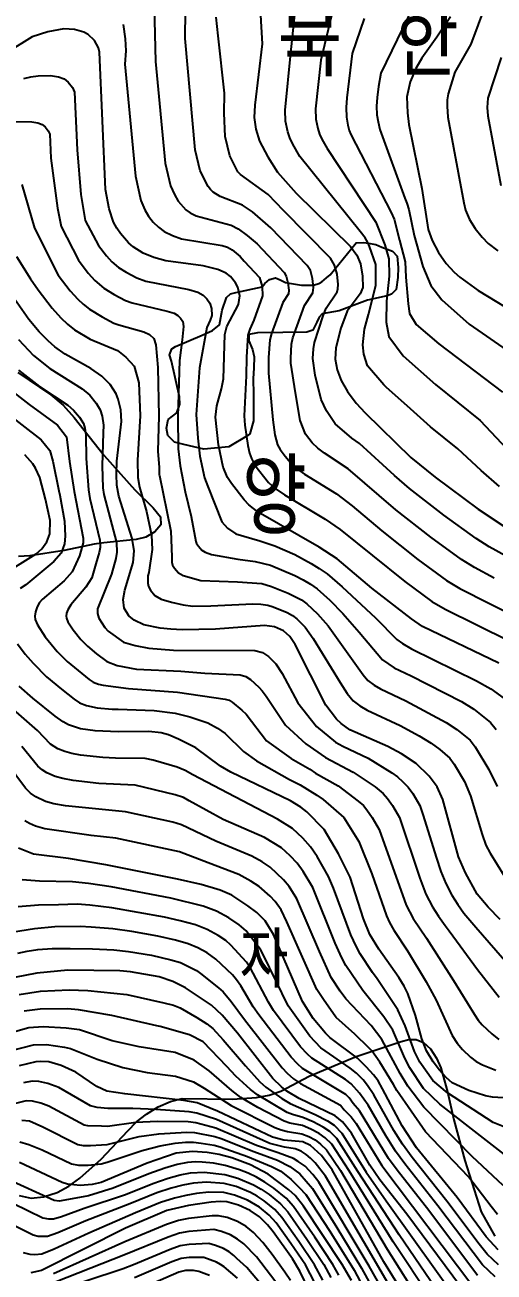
# Model space of a CAD drawing. Extents: x 197794 to 200030, y 561152 to 563931.
# Drawn here: x 198262.5 to 198413.7, y 562392.4 to 562794.6 of the extents above; entities that cross this region are included whole.
import ezdxf

# ---------------------------------------------------------------- set-up
doc = ezdxf.new("R2010")
doc.units = 0
for name, color, linetype in [('F0017111', 30, 'CONTINUOUS'), ('F0017114', 7, 'CONTINUOUS'), ('G0037213', 32, 'CONTINUOUS'), ('H0049215', 7, 'CONTINUOUS'), ('H0049217', 7, 'CONTINUOUS'), ('H0049233', 3, 'CONTINUOUS')]:
    doc.layers.add(name, color=color, linetype=linetype)
doc.styles.add('NGSW', font='romans.shx', dxfattribs={"bigfont": 'ngsw.shx'})

msp = doc.modelspace()

# ---------------------------------------------------------------- linework, layer by layer
at = {"layer": 'F0017111'}
for points, elevation in [([(198415.93, 562860.38), (198413.67, 562853.55), (198412.4, 562849.05), (198412.04, 562846.43), (198411.99, 562842.68), (198412.17, 562828.6), (198412.55, 562819.66), (198412.56, 562814.2), (198412.2, 562809.37), (198411.45, 562803.27), (198410.96, 562801.07), (198406.22, 562788.45), (198401.05, 562779.4), (198398.9, 562772.4), (198398.6, 562770.44), (198398.55, 562768.43), (198398.81, 562764.87), (198403.89, 562737.26), (198404.48, 562734.86), (198405.82, 562731.89), (198407.63, 562728.95), (198409.87, 562726.18), (198411.83, 562724.2), (198414.91, 562721.82)], 420), ([(198413.76, 562616.24), (198407.38, 562619.65), (198403.14, 562622.2), (198393.28, 562629.4), (198381.98, 562638.28), (198366.64, 562651.49), (198359.01, 562656.49), (198356.92, 562658.12), (198355.11, 562659.87), (198353.99, 562661.25), (198352.93, 562662.68), (198351.23, 562667.1), (198349.66, 562675.96), (198348.22, 562685.54), (198348.18, 562687.19), (198348.45, 562691.64), (198348.9, 562693.68), (198352.65, 562704.19), (198355.28, 562708.26), (198355.51, 562709.97), (198355.17, 562712.85), (198354.49, 562715.43), (198353.51, 562717.09), (198341.76, 562729.22), (198335.83, 562734.36), (198332.65, 562736.48), (198325.42, 562739.36), (198323.16, 562740.71), (198322.32, 562741.56), (198321.55, 562742.52), (198319, 562747.58), (198317.38, 562754.36), (198314.12, 562790.23), (198314.37, 562808.21)], 460), ([(198415.47, 562645.73), (198409.5, 562650.97), (198401.96, 562657.94), (198393.23, 562665.07), (198386.78, 562670.78), (198378.87, 562677.83), (198378.13, 562678.55), (198372.86, 562684.72), (198371.73, 562688.48), (198371.45, 562691.49), (198371.92, 562696.47), (198373.23, 562701.27), (198375.58, 562710.58), (198375.58, 562714.34), (198375.58, 562717.35), (198373.6, 562723.13), (198373.02, 562724.46), (198372.14, 562725.96), (198370.5, 562728.01), (198351.13, 562752.19), (198348.81, 562756.19), (198347.87, 562758.2), (198347.19, 562760.14), (198346.45, 562763.58), (198346.34, 562767.18), (198348.23, 562785.6), (198350.15, 562804.27)], 445), ([(198304.12, 562800.44), (198304.56, 562782.88), (198307.76, 562750.1), (198309.46, 562742.78), (198310.73, 562739.9), (198311.93, 562737.75), (198314.34, 562735.04), (198315.75, 562734.06), (198317.72, 562733.02), (198328.95, 562730.02), (198331.28, 562728.86), (198334.13, 562726.74), (198337.31, 562724.08), (198346.05, 562714.76), (198346.7, 562713.66), (198347.26, 562711.46), (198347.58, 562709.07), (198347.43, 562707.93), (198345.66, 562705.1), (198341.93, 562695.09), (198341.39, 562693.11), (198341.03, 562687.34), (198341.03, 562682.38), (198342.36, 562667.31), (198343.09, 562662.45), (198343.95, 562659.27), (198344.76, 562657.69), (198346.35, 562655.54), (198348.05, 562653.47), (198350.01, 562651.63), (198352.6, 562649.79), (198362.95, 562643.38), (198367.95, 562639.54), (198377.56, 562631.43), (198389.08, 562622.28), (198398.37, 562615.43), (198402.66, 562612.92), (198421.81, 562603.25)], 465), ([(198361.96, 562800.34), (198357.85, 562783.24), (198356.17, 562767.6), (198356.27, 562764.26), (198356.89, 562761.21), (198357.45, 562759.4), (198358.17, 562757.77), (198359.91, 562754.77), (198375.54, 562731.06), (198378.51, 562723.74), (198379.73, 562719.23), (198379.92, 562713.59), (198379.07, 562705.59), (198378.89, 562698.73), (198379.74, 562694.19), (198384.35, 562687.89), (198394.78, 562678.71), (198409.18, 562667.07), (198423.05, 562652.36)], 440), ([(198387.73, 562800.81), (198377.22, 562779.11), (198376.45, 562774.79), (198375.97, 562771.24), (198375.83, 562768.44), (198375.92, 562765.62), (198376.29, 562763.34), (198376.89, 562760.93), (198384.88, 562738.73), (198385.62, 562737.15), (198386.26, 562735.1), (198387.95, 562726.77), (198390.74, 562716.69), (198393.28, 562710.58), (198396.85, 562705.97), (198405.7, 562698.09), (198419.32, 562688.63)], 430), ([(198294.16, 562794.78), (198294.81, 562790.2), (198295.07, 562786.3), (198294.77, 562781.97), (198298.14, 562745.83), (198299.91, 562737.99), (198301.16, 562735), (198302.3, 562732.99), (198303.84, 562731.07), (198305.52, 562729.37), (198307.4, 562728.07), (198310.03, 562726.68), (198312.95, 562725.68), (198326.05, 562723.5), (198327.8, 562722.92), (198329.29, 562722.07), (198331.83, 562719.97), (198333.16, 562718.48), (198338.09, 562713.21), (198338.99, 562710.27), (198339.11, 562707.23), (198336.28, 562699.47), (198334.97, 562696.51), (198334.34, 562694.59), (198333.88, 562687.5), (198333.77, 562681.46), (198333.13, 562668.55), (198333.39, 562665.52), (198334.37, 562659.05), (198334.93, 562656.53), (198335.51, 562654.8), (198336.6, 562652.69), (198340.98, 562647.07), (198343.11, 562645.14), (198346.19, 562643.08), (198359.26, 562635.26), (198364.09, 562631.94), (198384.89, 562615.16), (198393.6, 562608.65), (198397.94, 562606.2), (198418.54, 562596.01)], 470), ([(198417.37, 562623.41), (198412.09, 562626.37), (198407.91, 562628.98), (198397.47, 562636.52), (198386.39, 562645.13), (198381.57, 562649.28), (198370.33, 562659.6), (198367.91, 562661.37), (198362.49, 562665.95), (198359.67, 562670.22), (198358, 562673.87), (198356.02, 562681.69), (198355.33, 562687.04), (198355.51, 562690.17), (198355.87, 562692.26), (198358.59, 562700.87), (198359.64, 562703.28), (198363.13, 562708.59), (198363.36, 562709.57), (198363.43, 562710.88), (198363.08, 562714.24), (198362.27, 562717.21), (198360.97, 562719.42), (198345.82, 562734.8), (198340.91, 562739.97), (198331.98, 562746.38), (198331.56, 562746.8), (198331.17, 562747.28), (198328.55, 562752.37), (198327.01, 562758.63), (198326.72, 562766.16), (198326.88, 562772.67), (198324.84, 562791.16), (198324.18, 562797.13)], 455), ([(198371.8, 562796.73), (198367.95, 562785.43), (198366.2, 562771.11), (198366, 562768.02), (198366.09, 562764.94), (198366.59, 562762.28), (198367.03, 562760.6), (198367.53, 562759.35), (198380.58, 562734.11), (198381.55, 562732.05), (198383.21, 562725.25), (198385, 562718.29), (198385.28, 562713.31), (198386.03, 562704.65), (198386.41, 562701.55), (198388.57, 562698.07), (198395.84, 562691.76), (198416.4, 562676.21)], 435), ([(198415.92, 562784.09), (198411.7, 562770.98), (198411.43, 562768), (198411.63, 562765.33), (198415.89, 562742.83)], 415), ([(198262.22, 562777.39), (198264.38, 562777.91), (198266.82, 562778.21), (198270.79, 562778.34), (198273.38, 562777.9), (198275.13, 562777.22), (198276.48, 562776.17), (198277.81, 562774.46), (198278.45, 562772.96), (198279.39, 562754.31), (198280.53, 562740), (198281.96, 562731.58), (198286.22, 562723.48), (198288.78, 562720.18), (198290.48, 562718.29), (198292.73, 562716.39), (198295.16, 562714.88), (198298.62, 562713.03), (198301.53, 562712.03), (198315.36, 562709.36), (198318.29, 562708.42), (198319.92, 562707.49), (198321.15, 562706.26), (198322.09, 562704.91), (198322.62, 562703.22), (198322.7, 562700.98), (198322.21, 562699.44), (198321.14, 562697.11), (198318.74, 562684.06), (198317.73, 562669), (198318.26, 562661.41), (198318.88, 562655.6), (198320.41, 562648.62), (198321.41, 562645.83), (198326.01, 562634.36), (198327.79, 562632.36), (198330.52, 562630.51), (198338.21, 562628.3), (198343.09, 562626.67), (198349.48, 562623.84), (198354.71, 562620.94), (198357.36, 562619.31), (198359.92, 562617.62), (198364.75, 562613.4), (198375.47, 562603.44), (198382.39, 562596.47), (198384.23, 562595.16), (198387.13, 562593.45), (198408.02, 562583.12), (198412.61, 562580.49), (198416.9, 562577.41)], 480), ([(198258.86, 562763.49), (198264.78, 562763.39), (198266.73, 562763.06), (198268.04, 562762.55), (198269.05, 562761.76), (198270.05, 562760.48), (198270.53, 562759.36), (198270.92, 562751.63), (198273, 562735.52), (198274.25, 562729.61), (198279.75, 562718.73), (198282.94, 562714.54), (198285.01, 562712.27), (198288, 562709.71), (198291.27, 562707.7), (198294.89, 562705.73), (198297.08, 562704.98), (198308.36, 562702.36), (198310.56, 562701.66), (198311.78, 562700.96), (198312.7, 562700.04), (198313.41, 562699.02), (198313.58, 562697.33), (198313.24, 562693.1), (198312.29, 562686.39), (198311.77, 562668.36), (198311.92, 562657.92), (198312.52, 562652.48), (198314.16, 562644.08), (198316.09, 562636.06), (198317.6, 562628.09), (198317.84, 562627.41), (198318.44, 562626.52), (198319.57, 562625.23), (198320.55, 562624.65), (198322.64, 562623.89), (198331.12, 562622.31), (198336.66, 562621.64), (198341.69, 562620.39), (198349.51, 562617.05), (198352.13, 562615.67), (198354.49, 562614.28), (198356.66, 562612.79), (198360.75, 562609.08), (198364.97, 562604.85), (198370.24, 562598.84), (198377.7, 562589.86), (198381.45, 562587.33), (198387.01, 562584.68), (198403.15, 562576.42), (198407.13, 562573.97), (198412.58, 562569.72), (198414.4, 562567.37)], 485), ([(198261.49, 562743.21), (198265.57, 562729.05), (198273.29, 562713.98), (198277.11, 562708.9), (198279.54, 562706.24), (198281.34, 562704.56), (198283.28, 562703.02), (198287.39, 562700.51), (198291.17, 562698.43), (198292.78, 562697.95), (198300.79, 562695.64), (198302.64, 562694.75), (198304.1, 562693.46), (198304.74, 562691.52), (198305.33, 562684.18), (198305.69, 562668.45), (198305.39, 562657.13), (198305.78, 562651.88), (198305.79, 562649.53), (198305.84, 562649.28), (198308.25, 562637.69), (198309.51, 562631.33), (198309.9, 562623.12), (198309.84, 562621.37), (198310.11, 562620.46), (198310.71, 562619.45), (198312, 562617.94), (198313.47, 562617.06), (198319.17, 562615.42), (198331.04, 562615.05), (198338.81, 562614.46), (198341.98, 562613.5), (198347.38, 562611.43), (198351.62, 562609.25), (198353.41, 562607.95), (198356.76, 562604.76), (198360.2, 562600.81), (198371.55, 562585.02), (198373.01, 562583.25), (198375.02, 562581.74), (198377.11, 562580.52), (198385.22, 562576.69), (198398.28, 562569.72), (198401.65, 562567.45), (198405.98, 562563.94), (198407.62, 562561.79), (198411.99, 562554.53), (198414.66, 562549.07)], 490), ([(198259.79, 562719.98), (198264.35, 562712.75), (198266.83, 562709.23), (198271.28, 562703.26), (198274.08, 562700.21), (198276.22, 562698.18), (198278.55, 562696.33), (198283.5, 562693.32), (198292.39, 562689.62), (198295.08, 562687.47), (198297.77, 562684.6), (198299.2, 562679.22), (198299.62, 562668.54), (198298.83, 562654.31), (198298.94, 562648.71), (198299.39, 562645.6), (198301.67, 562637.67), (198303.3, 562630.07), (198303.52, 562625.42), (198302.45, 562618.01), (198302.17, 562616.99), (198302.08, 562614.65), (198302.37, 562613.51), (198302.97, 562612.37), (198304.43, 562610.65), (198306.39, 562609.48), (198309.71, 562608.47), (198313.48, 562607.67), (198316.62, 562607.23), (198322.39, 562607.26), (198335.98, 562607.9), (198338.55, 562607.8), (198340.74, 562607.48), (198342.55, 562606.95), (198346.97, 562605.14), (198348.75, 562604.22), (198350.15, 562603.11), (198352.77, 562600.44), (198355.43, 562596.77), (198364.05, 562582.55), (198366.37, 562579), (198368.32, 562576.64), (198370.42, 562575.03), (198372.76, 562573.7), (198383.44, 562568.71), (198389.58, 562565.33), (198393.41, 562563.02), (198396.17, 562560.93), (198399.38, 562558.16), (198400.83, 562556.21), (198404.12, 562550.69), (198406.13, 562546.04), (198409.86, 562533.5), (198411.04, 562530.13), (198412.39, 562527.53), (198416.96, 562520.19)], 495), ([(198260.48, 562693.23), (198265.28, 562688.02), (198270.53, 562683.83), (198280.93, 562677.28), (198283.45, 562675.22), (198285.52, 562672.63), (198286.81, 562670.46), (198287.42, 562668.43), (198287.85, 562665.52), (198287.76, 562663.1), (198287.43, 562652.43), (198287.68, 562645.36), (198287.96, 562643.18), (198292.01, 562627.73), (198292.15, 562624.65), (198291.79, 562622.56), (198290.37, 562617.51), (198285.93, 562606.29), (198285.93, 562604.83), (198286.39, 562603.36), (198288.27, 562600.27), (198289.35, 562599.17), (198294.28, 562595.62), (198298, 562594.46), (198302.4, 562593.61), (198310.36, 562593), (198336.57, 562592.89), (198339.03, 562592.21), (198341.04, 562590.93), (198343.34, 562588.61), (198345.44, 562585.45), (198350.43, 562576.02), (198356.44, 562568.33), (198362.6, 562563.33), (198364.98, 562562), (198373.08, 562558.14), (198380.79, 562553.43), (198382.62, 562552.1), (198384.34, 562550.57), (198385.97, 562548.8), (198387.48, 562546.76), (198389.72, 562542.95), (198390.88, 562539.69), (198394.98, 562526.21), (198396.57, 562521.64), (198398.12, 562517.75), (198400.13, 562514.02), (198402, 562510.96), (198403.99, 562508.2), (198407.77, 562503.71), (198423.6, 562485.53)], 505), ([(198260.5, 562683.31), (198267.23, 562678.01), (198276.33, 562671.96), (198278.21, 562670.42), (198280.09, 562668.11), (198281.37, 562666.12), (198281.83, 562664.6), (198282.15, 562662.41), (198282.3, 562654.82), (198283.01, 562644.71), (198283.46, 562641.95), (198286.63, 562628.43), (198286.74, 562626.12), (198286.44, 562624.47), (198285.4, 562620.85), (198284.13, 562616.28), (198282.12, 562613.27), (198277.34, 562607.57), (198276.34, 562606.04), (198275.95, 562604.92), (198275.82, 562603.99), (198275.89, 562603.28), (198276.38, 562602.13), (198278.04, 562599.58), (198280.57, 562596.43), (198282.74, 562594.25), (198285.58, 562591.86), (198288.95, 562589.33), (198292.29, 562588.03), (198298.47, 562586.87), (198312.71, 562586.23), (198320.49, 562585.63), (198331.83, 562585.06), (198333.68, 562584.54), (198335.18, 562583.59), (198337.9, 562581.1), (198339.01, 562579.89), (198340.23, 562578.18), (198346.47, 562568.86), (198353.03, 562562.74), (198359.39, 562558.35), (198368.26, 562553.7), (198375.33, 562548.87), (198378, 562546.73), (198379.35, 562545.16), (198380.92, 562542.89), (198383.17, 562539.05), (198389.8, 562519.5), (198391.75, 562514.27), (198393.88, 562510.25), (198395.76, 562507.23), (198397.94, 562504.15), (198399.26, 562502.48), (198408.39, 562490), (198415.36, 562481.06)], 510), ([(198255.72, 562678.6), (198263.93, 562672.19), (198272.98, 562665.61), (198275.94, 562661.78), (198276.84, 562653.79), (198278.35, 562644.18), (198281.26, 562629.12), (198281.33, 562627.58), (198280.16, 562623.42), (198277.79, 562618.21), (198275.16, 562615.35), (198268.03, 562609.31), (198267.27, 562608.36), (198266.52, 562607.01), (198265.94, 562605.33), (198265.74, 562603.94), (198265.85, 562602.86), (198266.59, 562601.14), (198269.08, 562597.32), (198272.87, 562592.6), (198276.12, 562589.32), (198283.23, 562583.52), (198284.55, 562582.68), (198286.21, 562582.03), (198287.72, 562581.68), (198295.91, 562580.6), (198311.64, 562579.47), (198327.09, 562577.22), (198328.32, 562576.88), (198329.32, 562576.24), (198332.46, 562573.6), (198333.79, 562572.36), (198340.4, 562563.77), (198348.33, 562558.1), (198354.29, 562554.64), (198356.17, 562553.36), (198363.44, 562549.26), (198369.87, 562544.31), (198371.65, 562542.88), (198372.74, 562541.51), (198374.36, 562539.02), (198376.63, 562535.15), (198385.38, 562510.79), (198387.64, 562506.48), (198391.88, 562500.1), (198400.65, 562486.42), (198407.33, 562475.51), (198408.59, 562473.66), (198409.88, 562472.14), (198413, 562469.21), (198415.24, 562467.39)], 515), ([(198250.94, 562673.89), (198267.75, 562660.8), (198270.5, 562657.44), (198271.48, 562653.91), (198273.41, 562644.4), (198273.77, 562642.94), (198275.25, 562634.6), (198275.47, 562629.79), (198275.32, 562627.24), (198274.16, 562624.3), (198271.84, 562621.59), (198262.79, 562614.12), (198260.97, 562612.92)], 520), ([(198260.11, 562595.06), (198262.62, 562591.73), (198265.17, 562588.76), (198269.5, 562584.4), (198274.29, 562580.37), (198278.4, 562577.16), (198280.15, 562576.04), (198282.36, 562575.17), (198285.78, 562574.37), (198290.65, 562573.94), (198292.59, 562573.92), (198304.19, 562573.55), (198310.92, 562572.7), (198315.63, 562571.46), (198321.43, 562569.61), (198324.6, 562567.83), (198327.03, 562566.1), (198332.9, 562560.29), (198337.18, 562557.26), (198347.72, 562551.34), (198351.18, 562549.52), (198356.57, 562546.24), (198358.63, 562544.82), (198365.3, 562539.04), (198370.08, 562531.25), (198374.29, 562520.84), (198379.02, 562507.3), (198380.03, 562505.13), (198381.39, 562502.71), (198385.83, 562496.06), (198391.76, 562485.99), (198395.05, 562480.12), (198400.14, 562468.73), (198401.82, 562466.27), (198403.53, 562464.23), (198406.13, 562461.75), (198407.93, 562460.39), (198409.96, 562459.28), (198414.27, 562457.57)], 520), ([(198419.89, 562438.05), (198413.44, 562440.69), (198398.63, 562450.21), (198393.94, 562454.17), (198389.76, 562460.12), (198388.03, 562463.59), (198385.07, 562471.85), (198382.73, 562476.98), (198376.01, 562486.97), (198374.56, 562489.01), (198370.51, 562495.1), (198369.2, 562497.54), (198367.58, 562501.15), (198361.98, 562516.27), (198360.34, 562520), (198356.72, 562526.43), (198354.51, 562529.61), (198352.09, 562532.34), (198348.78, 562535.44), (198343.91, 562538.46), (198316.66, 562552.76), (198314.2, 562554.19), (198311.63, 562555.27), (198303.8, 562557.55), (198301.26, 562558.02), (198291.72, 562558.15), (198287.61, 562558.37), (198280.41, 562559.15), (198277.63, 562559.65), (198275.38, 562560.28), (198273.08, 562561.18), (198270.81, 562562.72), (198266.62, 562567.1), (198258.86, 562573.89)], 530), ([(198419.99, 562428.14), (198410.27, 562435.62), (198396.16, 562446.63), (198390.99, 562451.67), (198386.58, 562458.29), (198384.91, 562461.46), (198381.06, 562470.48), (198378.17, 562474.73), (198371.36, 562483.19), (198365.88, 562491.26), (198364.6, 562493.76), (198362.51, 562498.49), (198355.25, 562516.42), (198352.2, 562521.58), (198350.2, 562524.29), (198348.02, 562526.62), (198345.18, 562529.22), (198339.75, 562532.54), (198326.4, 562538.44), (198315.42, 562544.37), (198313.57, 562545.44), (198310.92, 562546.39), (198298.1, 562549.46), (198286.35, 562549.98), (198278.03, 562550.99), (198274.74, 562551.56), (198272.25, 562552.26), (198269.54, 562553.44), (198268.1, 562554.39), (198266.73, 562555.58), (198261.56, 562561.97)], 535), ([(198416.57, 562420.34), (198406.58, 562429.71), (198391.06, 562445.64), (198385.87, 562452.41), (198383.4, 562456.46), (198377.55, 562467.48), (198374.09, 562471.95), (198365.89, 562480.5), (198364.11, 562483), (198361.24, 562487.42), (198357.44, 562495.82), (198350.16, 562512.85), (198347.67, 562516.74), (198345.88, 562518.96), (198341.57, 562523.01), (198338.95, 562524.71), (198335.6, 562526.61), (198323.99, 562531.44), (198312.95, 562536.69), (198310.22, 562537.51), (198294.93, 562540.9), (198275.65, 562542.83), (198271.85, 562543.47), (198269.12, 562544.24), (198265.99, 562545.69), (198264.28, 562546.9), (198262.66, 562548.45), (198256.51, 562556.85)], 540), ([(198414.8, 562411.02), (198412.71, 562413.53), (198405.44, 562423.18), (198391.61, 562437.71), (198382.36, 562450.95), (198381.24, 562452.97), (198376.87, 562460.13), (198374.35, 562463.73), (198373.38, 562464.74), (198368.77, 562469.11), (198362.83, 562474.58), (198362.48, 562474.98), (198358.89, 562480), (198356.61, 562483.57), (198346.93, 562505.4), (198345.06, 562509.28), (198343.15, 562511.89), (198341.57, 562513.64), (198337.97, 562516.8), (198335.36, 562518.49), (198331.44, 562520.69), (198321.57, 562524.43), (198312.32, 562527.94), (198291.77, 562532.33), (198283.83, 562533.19), (198268.95, 562535.38), (198265.98, 562536.21), (198263.95, 562537.09), (198262.45, 562537.94)], 545), ([(198415.14, 562394.79), (198411.49, 562398.25), (198408.9, 562401.42), (198398.46, 562415.35), (198387.32, 562429.34), (198384.15, 562433.7), (198381.36, 562438.06), (198374.97, 562449.56), (198372.95, 562452.62), (198371.48, 562454.4), (198369.41, 562456.54), (198367.36, 562458.2), (198357.87, 562464.76), (198354.35, 562468.48), (198347.29, 562478.27), (198339.43, 562494.62), (198338.41, 562496.46), (198334.83, 562501.21), (198333.76, 562502.46), (198331.52, 562504.41), (198328.26, 562506.63), (198324.28, 562508.84), (198319.95, 562510.45), (198309.59, 562513.04), (198290.27, 562516.67), (198283, 562517.76), (198277.81, 562518.33), (198267.26, 562518.55), (198261.61, 562518.92)], 555), ([(198414.08, 562390.86), (198409.94, 562394.8), (198395.59, 562413.79), (198384.88, 562427.34), (198381.93, 562431.4), (198378.69, 562436.56), (198373.11, 562446.26), (198370.33, 562450.16), (198367.68, 562453.11), (198365.78, 562454.52), (198354.92, 562461.43), (198353.56, 562462.68), (198351.35, 562465.08), (198342.6, 562476.81), (198341, 562479.46), (198335.08, 562490.67), (198333.9, 562492.35), (198328.89, 562497.87), (198327.21, 562499.33), (198324.77, 562501), (198321.27, 562502.92), (198317.52, 562504.38), (198312.53, 562505.75), (198307.49, 562506.9), (198290.56, 562509.89), (198283.44, 562510.73), (198279.38, 562511.03), (198273.39, 562510.92), (198266.87, 562510.72), (198260.34, 562510.18)], 560), ([(198408.39, 562391.34), (198392.71, 562412.24), (198382.44, 562425.34), (198379.71, 562429.1), (198370.38, 562444.4), (198368.3, 562446.8), (198366.98, 562448.6), (198365.95, 562449.67), (198351.97, 562458.11), (198350.3, 562459.62), (198348.36, 562461.69), (198337.92, 562475.35), (198336.09, 562477.97), (198332.11, 562484.77), (198330.74, 562486.73), (198329.4, 562488.24), (198324.01, 562493.29), (198321.27, 562495.37), (198318.26, 562496.99), (198315.09, 562498.31), (198311.03, 562499.46), (198305.39, 562500.75), (198296.95, 562502.25), (198290.85, 562503.1), (198283.87, 562503.7), (198280.33, 562503.84), (198272.19, 562503.72), (198265.59, 562503.18), (198256.12, 562501.6)], 565), ([(198260.29, 562495.25), (198263.25, 562495.93), (198266.69, 562496.41), (198271.27, 562496.73), (198277.11, 562496.83), (198284.31, 562496.67), (198291.14, 562496.32), (198295.88, 562495.83), (198303.29, 562494.61), (198309.53, 562493.18), (198312.65, 562492.24), (198317.77, 562489.74), (198319.14, 562488.7), (198324.9, 562484.13), (198326.39, 562482.79), (198328.96, 562479.65), (198333.23, 562473.89), (198345.36, 562458.29), (198347.04, 562456.56), (198349.02, 562454.78), (198351.31, 562453.28), (198364.21, 562446.24), (198365.39, 562444.8), (198367.65, 562442.53), (198369.21, 562440.36), (198377.49, 562426.8), (198406.84, 562387.89)], 570), ([(198398.3, 562382.23), (198383.11, 562404.47), (198369.75, 562424.87), (198363.01, 562435.46), (198360.73, 562437.76), (198358.67, 562439.16), (198355.35, 562440.89), (198352.08, 562442.33), (198348.76, 562443.22), (198347.01, 562443.94), (198337.42, 562449.58), (198335.16, 562451.29), (198330.52, 562455.61), (198327.61, 562458.75), (198319.98, 562466.64), (198315.52, 562468.98), (198306.08, 562471.68), (198304.99, 562471.87), (198290.49, 562475.16), (198279.76, 562477.04), (198276.25, 562477.28), (198267.44, 562477.22), (198262.24, 562476.57)], 585), ([(198393.28, 562383.9), (198381.18, 562402.14), (198366.99, 562425.05), (198361.38, 562433.65), (198359.26, 562435.73), (198357.34, 562437.11), (198354.67, 562438.54), (198351.93, 562439.67), (198347.92, 562440.49), (198346.05, 562441.12), (198337.58, 562445.5), (198332.1, 562448.74), (198329.17, 562450.98), (198321.9, 562457.28), (198317.11, 562460.79), (198310.89, 562463.25), (198299.31, 562465.02), (198290.6, 562466.97), (198280.09, 562470.58), (198275.77, 562471.12), (198268.44, 562471.52), (198263.78, 562471.15), (198255.82, 562468.9)], 590), ([(198257.39, 562463.62), (198265.32, 562465.73), (198269.44, 562465.82), (198275.28, 562464.95), (198277.16, 562464.54), (198285.81, 562461.12), (198294.11, 562458.36), (198301.9, 562456.83), (198311.03, 562455.57), (198316.79, 562453.77), (198320.3, 562451.75), (198329.03, 562446.19), (198343.08, 562439.07), (198345.09, 562438.3), (198347.08, 562437.77), (198351.78, 562437), (198354, 562436.19), (198356.01, 562435.06), (198357.79, 562433.69), (198359.74, 562431.84), (198364.24, 562425.23), (198379.25, 562399.81), (198390.1, 562382.61)], 595), ([(198384.05, 562381), (198359.37, 562423.41), (198356.03, 562427.64), (198354.57, 562429.13), (198353.09, 562430.34), (198351.5, 562431.37), (198349.65, 562432.15), (198346.21, 562432.73), (198341.48, 562433.89), (198324.29, 562441.61), (198317.92, 562443.69), (198315.47, 562444.14), (198304.69, 562444.89), (198297.33, 562445.22), (198289.21, 562445.13), (198285.8, 562445.5), (198283.66, 562446.05), (198273.41, 562451.95), (198269.94, 562453.27), (198266.98, 562453.91), (198264.91, 562454.01), (198262.11, 562453.41)], 605), ([(198381.18, 562380.68), (198373.42, 562394.38), (198357.27, 562421.41), (198355.3, 562423.85), (198352.82, 562426.59), (198350.59, 562428.12), (198349.04, 562429.03), (198344.11, 562430.93), (198337.16, 562433.3), (198324.01, 562438.86), (198317.55, 562440.57), (198315.07, 562440.87), (198305.17, 562440.96), (198298.31, 562440.71), (198289.13, 562439.38), (198287.23, 562439.47), (198282.75, 562439.63), (198281.61, 562439.8), (198270.24, 562445.9), (198267.65, 562446.89), (198264.97, 562447.5), (198262.96, 562447.7), (198258.22, 562446.52)], 610), ([(198261.56, 562441.37), (198264.03, 562441.16), (198268.33, 562439.22), (198279.55, 562433.55), (198281.27, 562433.29), (198283.64, 562433.24), (198287.17, 562433.43), (198289.06, 562433.62), (198299.29, 562436.2), (198305.64, 562437.03), (198314.67, 562437.6), (198317.18, 562437.45), (198323.73, 562436.12), (198325.79, 562435.47), (198336.25, 562431.28), (198343.9, 562428.47), (198347.86, 562426.44), (198351.06, 562424.06), (198355.16, 562419.4), (198363.05, 562406.82), (198371.02, 562393.69), (198378.32, 562380.36)], 615), ([(198260.94, 562434.42), (198263.76, 562433.52), (198268.03, 562431.83), (198277.49, 562427.3), (198279.78, 562426.95), (198282.95, 562426.89), (198287.11, 562427.38), (198288.99, 562427.87), (198300.28, 562431.69), (198306.12, 562433.1), (198310.97, 562433.96), (198314.27, 562434.33), (198316.82, 562434.33), (198319.36, 562434.05), (198323.45, 562433.37), (198325.46, 562432.86), (198334.23, 562429.71), (198341.93, 562426.5), (198344.96, 562425.02), (198348.29, 562422.27), (198350.94, 562419.67), (198353.05, 562417.4), (198360.78, 562405.57), (198368.63, 562393.01), (198375.45, 562380.04)], 620), ([(198253.72, 562416.97), (198268.32, 562409.96), (198270.13, 562409.64), (198271.71, 562409.65), (198274.27, 562410.31), (198281.64, 562413.06), (198294.92, 562417.47), (198303.75, 562421.02), (198308.65, 562422.75), (198312.54, 562423.81), (198315.86, 562424.42), (198320.33, 562424.68), (198326.89, 562423.92), (198331.12, 562422.7), (198336.13, 562420.58), (198338.6, 562419.17), (198341.17, 562417.41), (198344.89, 562414.41), (198347.2, 562411.85), (198353.36, 562403), (198358.81, 562394.82), (198361.08, 562390.64)], 635), ([(198363.66, 562391.48), (198361.76, 562394.87), (198355.94, 562403.65), (198349.07, 562413.62), (198346.73, 562416.22), (198342.7, 562419.46), (198339.81, 562421.47), (198337.09, 562423.06), (198334.42, 562424.34), (198331.66, 562425.42), (198327.01, 562426.85), (198323.33, 562427.52), (198319.61, 562427.91), (198317.48, 562427.94), (198314.87, 562427.74), (198311.63, 562427.14), (198307.62, 562425.96), (198302.5, 562424.1), (198290.93, 562419.49), (198282.99, 562416.97), (198275.43, 562415.57), (198273.57, 562415.35), (198271.98, 562415.49), (198256.33, 562422.62)], 630), ([(198358.49, 562389.8), (198355.86, 562394.77), (198350.79, 562402.34), (198345.33, 562410.08), (198343.06, 562412.59), (198339.64, 562415.37), (198337.4, 562416.87), (198335.16, 562418.11), (198330.58, 562419.98), (198326.76, 562420.98), (198321.06, 562421.45), (198316.86, 562421.1), (198313.44, 562420.49), (198309.68, 562419.53), (198305, 562417.94), (198296.29, 562414.4), (198282.12, 562408.97), (198273.12, 562405.05), (198269.84, 562403.95), (198266.81, 562403.88), (198265.19, 562404.29), (198253.93, 562409.92)], 640), ([(198355.91, 562388.96), (198352.91, 562394.73), (198348.21, 562401.68), (198343.46, 562408.31), (198341.22, 562410.78), (198338.11, 562413.32), (198334.19, 562415.64), (198330.03, 562417.26), (198326.63, 562418.05), (198321.78, 562418.23), (198317.85, 562417.78), (198314.34, 562417.17), (198310.71, 562416.31), (198306.24, 562414.86), (198298.17, 562411.55), (198283.1, 562405.01), (198271.96, 562399.79), (198267.98, 562398.25), (198265.7, 562398), (198264.22, 562398.08), (198262.07, 562398.63)], 645)]:
    msp.add_lwpolyline(points, dxfattribs=dict(at, elevation=elevation))
at = {"layer": 'F0017111', "flags": 128}
for points, elevation in [([(198260.7, 562481.99), (198267.52, 562482.97), (198276.74, 562483.45), (198282.84, 562483.23), (198295.38, 562481.96), (198307.27, 562479.28), (198310.42, 562478.48), (198312.55, 562477.66), (198317.94, 562474.55), (198321.12, 562472.51), (198323.1, 562470.97), (198326.43, 562467.36), (198333.59, 562458.91), (198338.23, 562453.83), (198340.11, 562452.08), (198345.32, 562448.36), (198347.97, 562446.76), (198356.03, 562443.23), (198360, 562441.21), (198362.2, 562439.8), (198364.65, 562437.27), (198372.51, 562424.68), (198378.96, 562415.4), (198403.55, 562380.98)], 580), ([(198348.1, 562389.69), (198346.3, 562392.44), (198342.21, 562398.12), (198339.2, 562402), (198336.22, 562405.24), (198333.81, 562407.18), (198330.97, 562408.79), (198327.65, 562410.02), (198324.92, 562410.61), (198322.89, 562410.59), (198315.26, 562409.71), (198312.02, 562409.02), (198308.09, 562407.76), (198294.7, 562402.23), (198271.74, 562391.9)], 655), ([(198344.8, 562387.33), (198337.13, 562397.37), (198333.05, 562401.52), (198331.05, 562403.09), (198328.72, 562404.41), (198325.81, 562405.5), (198323.34, 562406.11), (198315.33, 562405.52), (198312.31, 562404.94), (198308.69, 562403.74), (198294.42, 562397.88), (198269.02, 562387.93)], 660), ([(198341.51, 562384.96), (198334.05, 562393.91), (198330.76, 562396.83), (198329.88, 562397.8), (198328.28, 562399), (198326.47, 562400.04), (198323.96, 562400.98), (198321.76, 562401.6), (198315.41, 562401.32), (198312.59, 562400.86), (198309.29, 562399.72), (198297.51, 562394.76), (198294.14, 562393.52), (198270.48, 562385.63)], 665), ([(198330.98, 562390.44), (198326.71, 562394.08), (198325.52, 562394.91), (198324.21, 562395.66), (198320.17, 562397.09), (198315.48, 562397.12), (198312.88, 562396.78), (198309.89, 562395.7), (198297.8, 562390.58)], 670)]:
    msp.add_lwpolyline(points, dxfattribs=dict(at, elevation=elevation))
at = {"layer": 'F0017114'}
for points, elevation in [([(198338.08, 562803.39), (198339.01, 562788.59), (198336.65, 562768.71), (198336.38, 562764.82), (198336.88, 562760.98), (198338.1, 562757.17), (198340.8, 562752.05), (198343.91, 562747.16), (198349.87, 562740.38), (198367.4, 562723.16), (198369.46, 562720.35), (198370.66, 562717.62), (198371.34, 562713.63), (198371.38, 562709.94), (198370.57, 562707.9), (198366.35, 562702.37), (198364.35, 562696.85), (198362.65, 562690.51), (198362.49, 562686.89), (198363.09, 562683.4), (198364.43, 562679.95), (198366.46, 562676.43), (198369.25, 562672.68), (198372.18, 562669.5), (198386.85, 562655.17), (198394.75, 562648.8), (198408.59, 562638.49), (198416.78, 562633.02)], 450), ([(198399.6, 562797.21), (198395.28, 562790.66), (198390.39, 562783.93), (198388.49, 562780.54), (198386.63, 562776.24), (198385.58, 562771.41), (198385.74, 562766.31), (198386.25, 562762.52), (198390.4, 562741.85), (198392.43, 562728.71), (198393.73, 562725.09), (198395.78, 562721.28), (198398.24, 562717.74), (198400.88, 562714.87), (198402.67, 562713.31), (198408.56, 562708.94), (198423.09, 562700.18)], 425), ([(198415.27, 562588.77), (198390.58, 562600.66), (198387.08, 562603.08), (198374.3, 562612.99), (198363.17, 562622.46), (198357.29, 562626.21), (198337.72, 562637.5), (198334.71, 562639.82), (198333.12, 562641.52), (198329.07, 562646.71), (198327.81, 562648.67), (198326.35, 562652), (198324.94, 562659.27), (198323.91, 562668.19), (198324.4, 562671.78), (198325.89, 562677.26), (198326.52, 562680.54), (198326.94, 562694.76), (198327.62, 562697.35), (198331.34, 562704.5), (198331.73, 562707.26), (198331.13, 562710.1), (198330.41, 562711.49), (198328.78, 562713.47), (198327.33, 562714.57), (198324.71, 562715.81), (198320.01, 562716.92), (198307.93, 562718.57), (198304.05, 562719.6), (198300.64, 562721.07), (198297.45, 562723.08), (198295.95, 562724.32), (198293.27, 562727.33), (198292.09, 562729.12), (198291.07, 562731.08), (198289.64, 562735.3), (198288.51, 562741.56), (198286.53, 562785.88), (198286.2, 562787.24), (198284.94, 562789.63), (198282.87, 562791.52), (198281.55, 562792.26), (198278.52, 562793.21), (198275.06, 562793.37), (198269.89, 562792.41), (198264.83, 562790.82), (198249.1, 562781.03)], 475), ([(198415.69, 562506.15), (198411.8, 562510.14), (198408.27, 562514.35), (198404.48, 562521.24), (198402.21, 562526.32), (198397.22, 562544.82), (198395.31, 562548.87), (198392.78, 562552.38), (198388.6, 562556.44), (198383.89, 562559.53), (198379.41, 562561.91), (198367.25, 562567.31), (198364.38, 562569.32), (198362.88, 562570.75), (198359.5, 562575.21), (198349.65, 562594.87), (198347.9, 562597.36), (198345.88, 562599.19), (198342.89, 562600.54), (198339.73, 562600.9), (198323.96, 562599.82), (198313.16, 562599.58), (198309.54, 562599.74), (198306.06, 562600.11), (198300.87, 562601.16), (198297.75, 562602.62), (198295.97, 562604.1), (198294.5, 562606.5), (198294.13, 562609.38), (198294.73, 562612.34), (198297.44, 562621.3), (198297.68, 562625.06), (198297.08, 562629.01), (198292.75, 562642.66), (198292.18, 562646.16), (198292, 562649.61), (198292.12, 562653.98), (198293.66, 562666.71), (198293.43, 562670.55), (198292.57, 562673.99), (198291.91, 562675.62), (198289.99, 562678.69), (198287.36, 562681.37), (198283.72, 562683.83), (198275.52, 562688.43), (198272.14, 562690.86), (198270.06, 562692.73), (198267.16, 562695.63), (198263.75, 562699.61), (198257, 562709.34)], 500), ([(198254.36, 562616.74), (198266.14, 562624.11), (198267.98, 562625.72), (198269.59, 562627.98), (198270.51, 562630.52), (198270.71, 562634.84), (198269.19, 562641.7), (198267.29, 562648.64), (198265.97, 562651.68), (198265.07, 562653.1), (198262.52, 562656)], 525), ([(198421.86, 562448.3), (198413.19, 562448.89), (198410.94, 562449.26), (198405.54, 562451.02), (198400.18, 562453.51), (198398.31, 562455.09), (198396.07, 562457.57), (198394.02, 562460.18), (198391.88, 562463.73), (198390.41, 562467.7), (198388.39, 562475.2), (198385.9, 562482.26), (198384.76, 562484.6), (198382.97, 562487.4), (198376.6, 562496.62), (198373.69, 562501.27), (198371.62, 562506.37), (198367.33, 562519.78), (198363.53, 562527.36), (198358.95, 562535.2), (198353.35, 562540.9), (198351.41, 562542.4), (198348.07, 562544.39), (198328.83, 562553.6), (198325.57, 562555.63), (198317.61, 562561.55), (198312.05, 562564.32), (198308.78, 562565.65), (198306.41, 562566.35), (198302.45, 562566.82), (198292.57, 562566.61), (198285.18, 562566.93), (198280.4, 562567.68), (198276.62, 562568.93), (198274.89, 562569.85), (198272.24, 562571.74), (198265.07, 562577.5), (198260.7, 562581.44)], 525), ([(198414.98, 562399.65), (198411.09, 562403.76), (198401.81, 562416.5), (198388.7, 562432.45), (198384.03, 562439.55), (198377.79, 562451.49), (198376.29, 562454.11), (198374.84, 562456.03), (198372.62, 562458.56), (198369.67, 562461.39), (198360.82, 562468.08), (198359.35, 562469.49), (198355.35, 562474.25), (198351.98, 562479.73), (198342.61, 562501.25), (198339.97, 562505.71), (198337.28, 562508.38), (198334.37, 562510.58), (198329.15, 562513.94), (198325.41, 562515.59), (198319.36, 562517.44), (198311.69, 562519.19), (198288.6, 562523.77), (198276.54, 562525.81), (198265.25, 562527.22), (198260.45, 562529.16)], 550), ([(198387.89, 562379.91), (198378.21, 562395.75), (198361.48, 562425.41), (198358.11, 562430.04), (198354.53, 562433.28), (198352.1, 562434.4), (198345.91, 562434.99), (198342.34, 562435.98), (198324.57, 562444.36), (198317.99, 562447.06), (198313.75, 562447.76), (198294.68, 562449.88), (198288.97, 562450.81), (198285.72, 562452.3), (198278.93, 562456.95), (198274.21, 562459.05), (198270.28, 562460.24), (198267.7, 562460.39), (198266.02, 562460.23), (198260.7, 562458.9)], 600), ([(198367.77, 562389.72), (198364.7, 562394.92), (198352.33, 562413.71), (198349.57, 562417.08), (198347.56, 562419), (198340.89, 562424.02), (198335.23, 562427.03), (198329.17, 562429.26), (198325.1, 562430.3), (198321.25, 562430.95), (198316.52, 562431.32), (198311.23, 562430.8), (198301.96, 562427.55), (198287.05, 562421.34), (198284.2, 562420.67), (198280.3, 562420.4), (198276.29, 562420.82), (198274.57, 562421.29), (198260.75, 562427.74)], 625)]:
    msp.add_lwpolyline(points, dxfattribs=dict(at, elevation=elevation))
at = {"layer": 'F0017114', "flags": 128}
for points, elevation in [([(198405.29, 562384.44), (198385.6, 562411.08), (198376.88, 562422.14), (198373.66, 562426.86), (198367.7, 562437.27), (198364.86, 562440.87), (198362.48, 562442.8), (198350.94, 562448.36), (198346.94, 562450.79), (198345.19, 562452.12), (198342.36, 562454.89), (198330.99, 562469.53), (198326.1, 562475.33), (198322.65, 562478.56), (198314.27, 562484.12), (198310.22, 562486.17), (198305.83, 562487.62), (198296.55, 562489.31), (198293.09, 562489.54), (198276.4, 562489.76), (198266.34, 562488.8), (198259.16, 562487.42)], 575), ([(198355.52, 562383.55), (198351.14, 562392.7), (198348.78, 562396.66), (198342.5, 562405.39), (198340.67, 562407.7), (198338.1, 562410.23), (198335.06, 562412.31), (198331.39, 562414.03), (198327.59, 562415.06), (198325.42, 562415.19), (198322.51, 562415), (198315.19, 562413.91), (198308.29, 562412.29), (198294.98, 562406.59), (198267.85, 562392.92), (198264.39, 562392.18)], 650), ([(198321.96, 562391.28), (198318.59, 562392.58), (198316.87, 562392.92), (198314.23, 562392.94), (198312.09, 562392.45), (198297.1, 562385.83)], 675)]:
    msp.add_lwpolyline(points, dxfattribs=dict(at, elevation=elevation))
at = {"layer": 'G0037213', "flags": 128}
msp.add_lwpolyline([(198309.77, 562686.17), (198309.09, 562688.29), (198309.86, 562690.16), (198311.02, 562690.93), (198319.66, 562694.58), (198323.01, 562696.14), (198325.27, 562697.95), (198326.03, 562702.6), (198327.5, 562706.71), (198328.79, 562707.92), (198330.51, 562708.35), (198339, 562710.17), (198339.84, 562711.23), (198341.36, 562712.58), (198343.31, 562713.08), (198344.73, 562712.43), (198346.48, 562711.58), (198351.68, 562710.71), (198355.49, 562710.73), (198357.19, 562711.21), (198358.15, 562711.82), (198359.71, 562713.12), (198360.86, 562714.07), (198369.23, 562724.35), (198371.68, 562724.43), (198373.08, 562724.27), (198375.56, 562723.79), (198377.52, 562722.96), (198379.21, 562722.29), (198380.93, 562721.68), (198382.44, 562720.11), (198382.78, 562716.45), (198382.71, 562713.15), (198382.1, 562709.3), (198380.61, 562707.77), (198379.21, 562707.27), (198372.92, 562705.91), (198363.8, 562702.48), (198358.34, 562701.42), (198357.36, 562700.43), (198356.59, 562698.83), (198355.26, 562696.23), (198353.35, 562695.51), (198345.65, 562695.49), (198337.51, 562695.39), (198334.62, 562694.75), (198334.67, 562692.78), (198335.9, 562689.98), (198336.36, 562687.64), (198336.29, 562684.01), (198336.05, 562680.45), (198336.15, 562675.53), (198336.19, 562666.96), (198335.04, 562662.79), (198334.37, 562662.18), (198328.2, 562658.62), (198320.12, 562657.87), (198313.71, 562659.32), (198310.71, 562660.07), (198308.52, 562662.2), (198308.19, 562664.61), (198308.73, 562667.35), (198311.51, 562669.59), (198312.43, 562672.35), (198312.3, 562674.73)], close=True, dxfattribs=at)
for points in [[(198260.24, 562682.57), (198270.86, 562675.31), (198274.89, 562671.97), (198278.36, 562668.03), (198288.08, 562655.77), (198297.89, 562644.72), (198303.82, 562638.91), (198306.18, 562636.01), (198306.35, 562633.39), (198304.36, 562631.11), (198301.48, 562629.46), (198298.37, 562628.7), (198287.98, 562627.63), (198284.82, 562627.21), (198275.22, 562625.1), (198264.16, 562623.41), (198260.49, 562623.23)], [(198260.64, 562417.1), (198264.55, 562416.31), (198268.56, 562416.65), (198272.91, 562418.07), (198276.71, 562420.15), (198280.25, 562422.72), (198287.14, 562428.85), (198295.65, 562438.01), (198298.52, 562440.84), (198301.72, 562443.39), (198305.47, 562445.67), (198309.43, 562447.45), (198313.21, 562448.4), (198329.38, 562448.24), (198337.11, 562448.69), (198341.26, 562449.51), (198344.94, 562450.81), (198354.14, 562455.63), (198369.3, 562461.91), (198383.79, 562466.8), (198386.25, 562467.47), (198388.57, 562467.42), (198390.91, 562466.44), (198393.21, 562464.42), (198395.09, 562461.46), (198396.58, 562458.25), (198398.71, 562450.54), (198400.68, 562441.51), (198404.24, 562428.42), (198409.52, 562411.88), (198413.92, 562404.01)]]:
    msp.add_lwpolyline(points, dxfattribs=at)

# ---------------------------------------------------------------- texts
at = {"layer": 'H0049215', "style": 'NGSW'}
msp.add_text('덕              양              구', height=24, dxfattribs=at).set_placement((198060.983, 562630.4))
at = {"layer": 'H0049217', "style": 'NGSW'}
msp.add_text('(효      자      동)', height=18, dxfattribs=at).set_placement((198223.745, 562484.064))
at = {"layer": 'H0049233', "style": 'NGSW'}
msp.add_text('북 한 산 국 립 공 원', height=24, dxfattribs=at).set_placement((198343.895, 562777.971))

doc.saveas('drawing.dxf')
